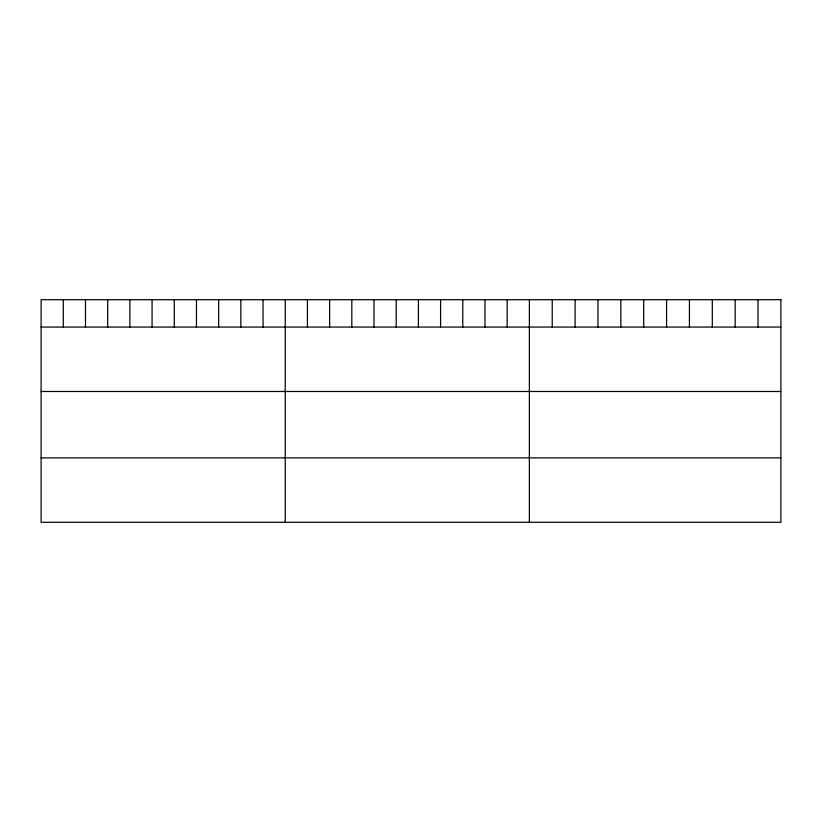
<?xml version="1.0" encoding="UTF-8"?>
<svg xmlns="http://www.w3.org/2000/svg" width="822" height="822" viewBox="0 0 822 822"><rect width="100%" height="100%" fill="white"/><g stroke="black" fill="none" stroke-linecap="round" stroke-linejoin="round"><path stroke-width="1.23" d="M41.1 327.064L780.9 327.064M41.1 391.488L780.9 391.488M41.1 457.864L780.9 457.864M758.038 299.701L758.038 327.064M735.166 299.701L735.166 327.064M712.304 299.701L712.304 327.064M689.432 299.701L689.432 327.064M666.57 299.701L666.57 327.064M643.698 299.701L643.698 327.064M620.836 299.701L620.836 327.064M597.964 299.701L597.964 327.064M575.102 299.701L575.102 327.064M552.23 299.701L552.23 327.064M529.368 299.701L529.368 522.299M507.174 299.701L507.174 327.064M484.98 299.701L484.98 327.064M462.786 299.701L462.786 327.064M440.592 299.701L440.592 327.064M418.398 299.701L418.398 327.064M396.204 299.701L396.204 327.064M374.01 299.701L374.01 327.064M351.816 299.701L351.816 327.064M329.622 299.701L329.622 327.064M307.428 299.701L307.428 327.064M285.234 299.701L285.234 522.299M263.04 299.701L263.04 327.064M240.846 299.701L240.846 327.064M218.652 299.701L218.652 327.064M196.458 299.701L196.458 327.064M174.264 299.701L174.264 327.064M152.07 299.701L152.07 327.064M129.876 299.701L129.876 327.064M107.682 299.701L107.682 327.064M85.488 299.701L85.488 327.064M63.294 299.701L63.294 327.064M780.9 299.701L41.1 299.701L41.1 522.299L780.9 522.299L780.9 299.701"/></g></svg>
